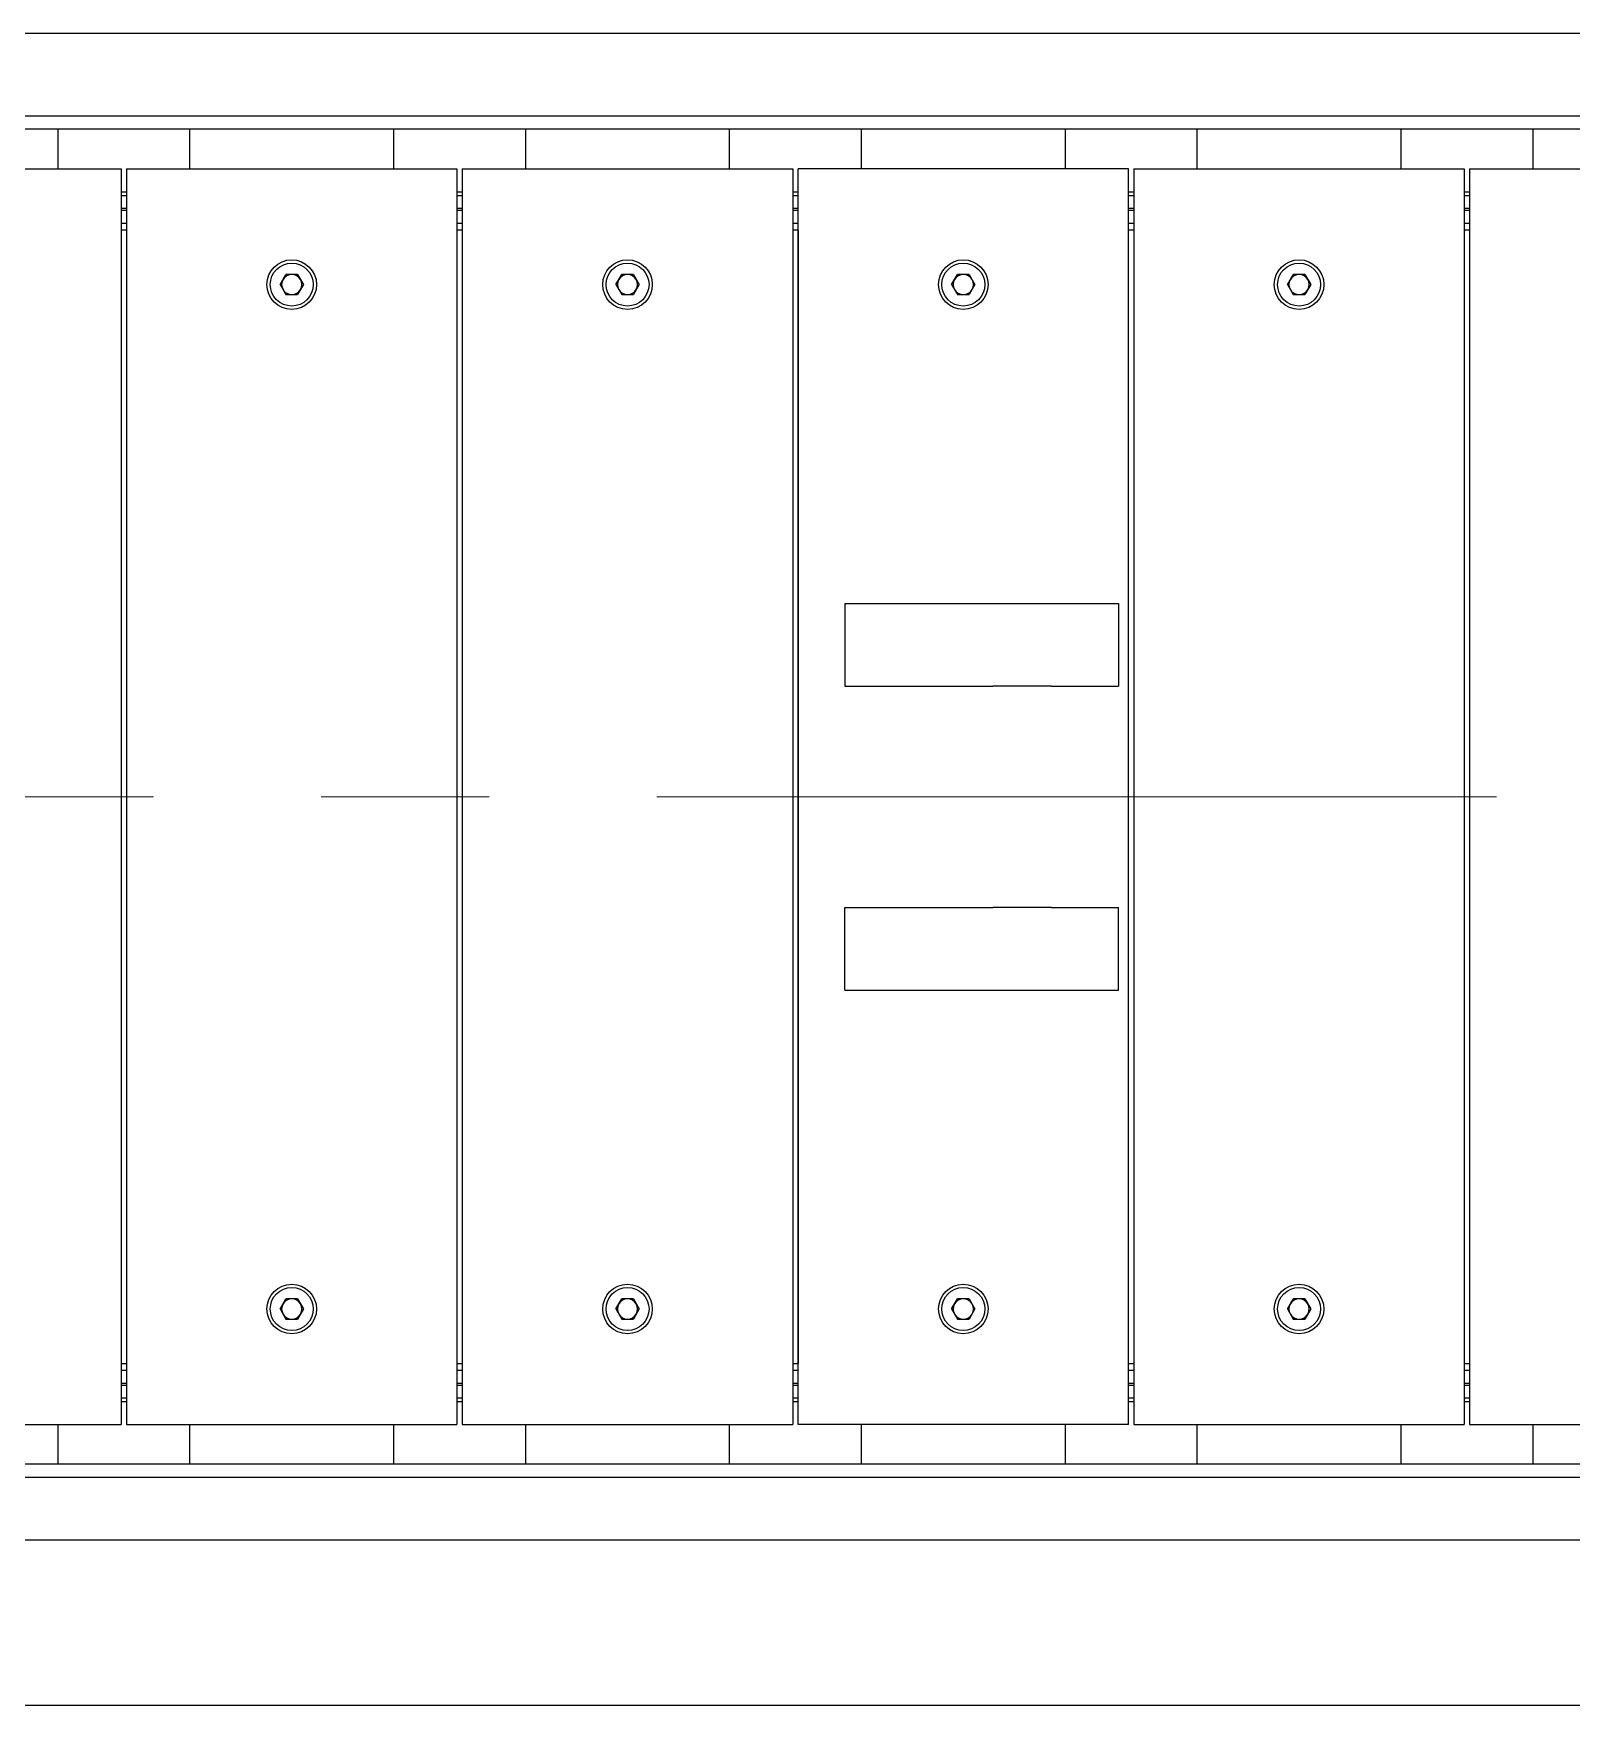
# Model space of a CAD drawing. Header units: millimetres. Extents: x 0 to 11880, y 0 to 8400.
# Drawn here: x 6275 to 6740, y 2918 to 3424 of the extents above; entities that cross this region are included whole.
import ezdxf

# ---------------------------------------------------------------- set-up
doc = ezdxf.new("R2010")
doc.units = ezdxf.units.MM
doc.header["$LTSCALE"] = 20
doc.linetypes.add('CENTERX2', pattern=[20.32, 12.7, -2.54, 2.54, -2.54])
doc.layers.add('ANNOTAZIONI', color=7, linetype='Continuous')

msp = doc.modelspace()

# ---------------------------------------------------------------- linework, layer by layer
at = {"color": 7, "linetype": 'Continuous', "lineweight": 25}
for p, q in [((7602.78, 3424.15), (6187.78, 3424.15)), ((10672.78, 3399.15), (6107.78, 3399.15)), ((10672.78, 3395.15), (6107.78, 3395.15)), ((6281.98, 3395.15), (6281.98, 3383.15)), ((6321.98, 3383.15), (6321.98, 3395.15)), ((6383.58, 3395.15), (6383.58, 3383.15)), ((6423.58, 3383.15), (6423.58, 3395.15)), ((6485.18, 3395.15), (6485.18, 3383.15)), ((6525.18, 3383.15), (6525.18, 3395.15)), ((6586.78, 3395.15), (6586.78, 3383.15)), ((6626.78, 3383.15), (6626.78, 3395.15)), ((6688.38, 3395.15), (6688.38, 3383.15)), ((6728.38, 3383.15), (6728.38, 3395.15)), ((6207.18, 3383.15), (6295.18, 3383.15)), ((6295.18, 3383.15), (6301.18, 3383.15)), ((6301.18, 3383.15), (6301.18, 3003.15)), ((6302.78, 3383.15), (6302.78, 3003.15)), ((6302.78, 3383.15), (6308.78, 3383.15)), ((6308.78, 3383.15), (6396.78, 3383.15)), ((6396.78, 3383.15), (6402.78, 3383.15)), ((6402.78, 3383.15), (6402.78, 3003.15)), ((6404.38, 3383.15), (6404.38, 3003.15)), ((6404.38, 3383.15), (6410.38, 3383.15)), ((6410.38, 3383.15), (6498.38, 3383.15)), ((6498.38, 3383.15), (6504.38, 3383.15)), ((6504.38, 3383.15), (6504.38, 3003.15)), ((6505.98, 3003.15), (6505.98, 3383.15)), ((6511.98, 3383.15), (6505.98, 3383.15)), ((6599.98, 3383.15), (6511.98, 3383.15)), ((6605.98, 3383.15), (6599.98, 3383.15)), ((6605.98, 3003.15), (6605.98, 3383.15)), ((6607.58, 3383.15), (6607.58, 3003.15)), ((6607.58, 3383.15), (6613.58, 3383.15)), ((6613.58, 3383.15), (6701.58, 3383.15)), ((6701.58, 3383.15), (6707.58, 3383.15)), ((6707.58, 3383.15), (6707.58, 3003.15)), ((6709.18, 3383.15), (6709.18, 3003.15)), ((6709.18, 3383.15), (6715.18, 3383.15)), ((6715.18, 3383.15), (6803.18, 3383.15)), ((6302.78, 3376.15), (6301.18, 3376.15)), ((6301.18, 3375.15), (6302.78, 3375.15)), ((6404.38, 3376.15), (6402.78, 3376.15)), ((6402.78, 3375.15), (6404.38, 3375.15)), ((6505.98, 3376.15), (6504.38, 3376.15)), ((6504.38, 3375.15), (6505.98, 3375.15)), ((6607.58, 3376.15), (6605.98, 3376.15)), ((6605.98, 3375.15), (6607.58, 3375.15)), ((6709.18, 3376.15), (6707.58, 3376.15)), ((6707.58, 3375.15), (6709.18, 3375.15)), ((6302.78, 3371.15), (6301.18, 3371.15)), ((6301.18, 3370.65), (6302.78, 3370.65)), ((6404.37, 3371.15), (6402.78, 3371.15)), ((6402.78, 3370.65), (6404.37, 3370.65)), ((6505.98, 3371.15), (6504.37, 3371.15)), ((6504.37, 3370.65), (6505.98, 3370.65)), ((6607.58, 3371.15), (6605.97, 3371.15)), ((6605.97, 3370.65), (6607.58, 3370.65)), ((6709.17, 3371.15), (6707.58, 3371.15)), ((6707.58, 3370.65), (6709.17, 3370.65)), ((6302.78, 3366.65), (6301.18, 3366.65)), ((6404.37, 3366.65), (6402.78, 3366.65)), ((6505.97, 3366.65), (6504.37, 3366.65)), ((6607.58, 3366.65), (6605.97, 3366.65)), ((6709.17, 3366.65), (6707.58, 3366.65)), ((6302.78, 3364.65), (6301.18, 3364.65)), ((6302.77, 3364.65), (6302.77, 3021.65)), ((6404.37, 3364.65), (6402.78, 3364.65)), ((6404.37, 3364.65), (6404.37, 3021.65)), ((6505.97, 3364.65), (6504.37, 3364.65)), ((6505.97, 3364.65), (6505.97, 3021.65)), ((6607.58, 3364.65), (6605.97, 3364.65)), ((6607.57, 3364.65), (6607.57, 3021.65)), ((6709.17, 3364.65), (6707.58, 3364.65)), ((6709.17, 3364.65), (6709.17, 3021.65)), ((6349.26, 3348.15), (6351.02, 3351.19)), ((6354.54, 3351.19), (6351.02, 3351.19)), ((6354.54, 3351.19), (6356.3, 3348.15)), ((6450.86, 3348.15), (6452.62, 3351.19)), ((6456.14, 3351.19), (6452.62, 3351.19)), ((6456.14, 3351.19), (6457.9, 3348.15)), ((6552.46, 3348.15), (6554.22, 3351.19)), ((6557.74, 3351.19), (6554.22, 3351.19)), ((6557.74, 3351.19), (6559.49, 3348.15)), ((6654.06, 3348.15), (6655.82, 3351.19)), ((6659.34, 3351.19), (6655.82, 3351.19)), ((6659.34, 3351.19), (6661.1, 3348.15)), ((6349.26, 3348.15), (6351.02, 3345.1)), ((6351.02, 3345.1), (6354.54, 3345.1)), ((6356.3, 3348.15), (6354.54, 3345.1)), ((6450.86, 3348.15), (6452.62, 3345.1)), ((6452.62, 3345.1), (6456.14, 3345.1)), ((6457.9, 3348.15), (6456.14, 3345.1)), ((6552.46, 3348.15), (6554.22, 3345.1)), ((6554.22, 3345.1), (6557.74, 3345.1)), ((6559.49, 3348.15), (6557.74, 3345.1)), ((6654.06, 3348.15), (6655.82, 3345.1)), ((6655.82, 3345.1), (6659.34, 3345.1)), ((6661.1, 3348.15), (6659.34, 3345.1)), ((6520.14, 3251.65), (6520.14, 3226.65)), ((6520.14, 3251.65), (6564.94, 3251.65)), ((6564.94, 3251.65), (6582.69, 3251.65)), ((6582.69, 3251.65), (6602.91, 3251.65)), ((6602.91, 3251.65), (6602.91, 3226.65)), ((6520.14, 3226.65), (6564.94, 3226.65)), ((6582.69, 3226.65), (6564.94, 3226.65)), ((6582.69, 3226.65), (6602.91, 3226.65)), ((6520.14, 3134.65), (6520.14, 3159.65)), ((6520.14, 3159.65), (6564.94, 3159.65)), ((6582.69, 3159.65), (6564.94, 3159.65)), ((6582.69, 3159.65), (6602.91, 3159.65)), ((6602.91, 3134.65), (6602.91, 3159.65)), ((6520.14, 3134.65), (6564.94, 3134.65)), ((6564.94, 3134.65), (6582.69, 3134.65)), ((6582.69, 3134.65), (6602.91, 3134.65)), ((6349.26, 3038.15), (6351.02, 3041.19)), ((6354.54, 3041.19), (6351.02, 3041.19)), ((6354.54, 3041.19), (6356.3, 3038.15)), ((6450.86, 3038.15), (6452.62, 3041.19)), ((6456.14, 3041.19), (6452.62, 3041.19)), ((6456.14, 3041.19), (6457.9, 3038.15)), ((6552.46, 3038.15), (6554.22, 3041.19)), ((6557.74, 3041.19), (6554.22, 3041.19)), ((6557.74, 3041.19), (6559.49, 3038.15)), ((6654.06, 3038.15), (6655.82, 3041.19)), ((6659.34, 3041.19), (6655.82, 3041.19)), ((6659.34, 3041.19), (6661.1, 3038.15)), ((6349.26, 3038.15), (6351.02, 3035.1)), ((6356.3, 3038.15), (6354.54, 3035.1)), ((6450.86, 3038.15), (6452.62, 3035.1)), ((6457.9, 3038.15), (6456.14, 3035.1)), ((6552.46, 3038.15), (6554.22, 3035.1)), ((6559.49, 3038.15), (6557.74, 3035.1)), ((6654.06, 3038.15), (6655.82, 3035.1)), ((6661.1, 3038.15), (6659.34, 3035.1)), ((6351.02, 3035.1), (6354.54, 3035.1)), ((6452.62, 3035.1), (6456.14, 3035.1)), ((6554.22, 3035.1), (6557.74, 3035.1)), ((6655.82, 3035.1), (6659.34, 3035.1)), ((6301.18, 3021.65), (6302.78, 3021.65)), ((6402.78, 3021.65), (6404.37, 3021.65)), ((6504.37, 3021.65), (6505.97, 3021.65)), ((6605.97, 3021.65), (6607.58, 3021.65)), ((6707.58, 3021.65), (6709.17, 3021.65)), ((6301.18, 3019.65), (6302.78, 3019.65)), ((6402.78, 3019.65), (6404.37, 3019.65)), ((6504.37, 3019.65), (6505.98, 3019.65)), ((6605.97, 3019.65), (6607.58, 3019.65)), ((6707.58, 3019.65), (6709.17, 3019.65)), ((6302.78, 3015.65), (6301.18, 3015.65)), ((6301.18, 3015.15), (6302.78, 3015.15)), ((6302.78, 3011.15), (6301.18, 3011.15)), ((6404.37, 3015.65), (6402.78, 3015.65)), ((6402.78, 3015.15), (6404.37, 3015.15)), ((6404.38, 3011.15), (6402.78, 3011.15)), ((6505.98, 3015.65), (6504.37, 3015.65)), ((6504.37, 3015.15), (6505.98, 3015.15)), ((6505.98, 3011.15), (6504.38, 3011.15)), ((6607.58, 3015.65), (6605.97, 3015.65)), ((6605.97, 3015.15), (6607.58, 3015.15)), ((6607.58, 3011.15), (6605.98, 3011.15)), ((6709.17, 3015.65), (6707.58, 3015.65)), ((6707.58, 3015.15), (6709.17, 3015.15)), ((6709.18, 3011.15), (6707.58, 3011.15)), ((6301.18, 3010.15), (6302.78, 3010.15)), ((6402.78, 3010.15), (6404.38, 3010.15)), ((6504.38, 3010.15), (6505.98, 3010.15)), ((6605.98, 3010.15), (6607.58, 3010.15)), ((6707.58, 3010.15), (6709.18, 3010.15)), ((6207.18, 3003.15), (6295.18, 3003.15)), ((6281.97, 3003.15), (6281.97, 2991.15)), ((6295.18, 3003.15), (6301.18, 3003.15)), ((6302.78, 3003.15), (6308.78, 3003.15)), ((6308.78, 3003.15), (6396.78, 3003.15)), ((6321.97, 2991.15), (6321.97, 3003.15)), ((6383.57, 3003.15), (6383.57, 2991.15)), ((6396.78, 3003.15), (6402.78, 3003.15)), ((6404.38, 3003.15), (6410.38, 3003.15)), ((6410.38, 3003.15), (6498.38, 3003.15)), ((6423.57, 2991.15), (6423.57, 3003.15)), ((6485.17, 3003.15), (6485.17, 2991.15)), ((6498.38, 3003.15), (6504.38, 3003.15)), ((6511.98, 3003.15), (6505.98, 3003.15)), ((6599.98, 3003.15), (6511.98, 3003.15)), ((6525.17, 2991.15), (6525.17, 3003.15)), ((6586.77, 3003.15), (6586.77, 2991.15)), ((6605.98, 3003.15), (6599.98, 3003.15)), ((6607.58, 3003.15), (6613.58, 3003.15)), ((6613.58, 3003.15), (6701.58, 3003.15)), ((6626.77, 2991.15), (6626.77, 3003.15)), ((6688.37, 3003.15), (6688.37, 2991.15)), ((6701.58, 3003.15), (6707.58, 3003.15)), ((6709.18, 3003.15), (6715.18, 3003.15)), ((6715.18, 3003.15), (6803.18, 3003.15)), ((6728.37, 2991.15), (6728.37, 3003.15)), ((10672.78, 2991.15), (6107.78, 2991.15)), ((10672.78, 2987.15), (6107.78, 2987.15)), ((10672.78, 2968.15), (6107.78, 2968.15)), ((10672.78, 2918.15), (6107.78, 2918.15))]:
    msp.add_line(p, q, dxfattribs=at)
for centre, radius in [((6352.78, 3348.15), 7.5), ((6454.38, 3348.15), 7.5), ((6555.98, 3348.15), 7.5), ((6657.58, 3348.15), 7.5), ((6352.78, 3348.15), 6.5), ((6454.38, 3348.15), 6.5), ((6555.98, 3348.15), 6.5), ((6657.58, 3348.15), 6.5), ((6352.78, 3038.15), 7.5), ((6352.78, 3038.15), 6.5), ((6454.38, 3038.15), 7.5), ((6454.38, 3038.15), 6.5), ((6555.98, 3038.15), 7.5), ((6555.98, 3038.15), 6.5), ((6657.58, 3038.15), 7.5), ((6657.58, 3038.15), 6.5)]:
    msp.add_circle(centre, radius, dxfattribs=at)
for centre, start, end in [((6352.78, 3348.15), 90, 150), ((6352.78, 3348.15), 30, 90), ((6454.38, 3348.15), 90, 150), ((6454.38, 3348.15), 30, 90), ((6555.98, 3348.15), 90, 150), ((6555.98, 3348.15), 30, 90), ((6657.58, 3348.15), 90, 150), ((6657.58, 3348.15), 30, 90), ((6352.78, 3348.15), 150, 210), ((6352.78, 3348.15), 210, 270), ((6352.78, 3348.15), 270, 330), ((6352.78, 3348.15), 330, 30), ((6454.38, 3348.15), 150, 210), ((6454.38, 3348.15), 210, 270), ((6454.38, 3348.15), 270, 330), ((6454.38, 3348.15), 330, 30), ((6555.98, 3348.15), 150, 210), ((6555.98, 3348.15), 210, 270), ((6555.98, 3348.15), 270, 330), ((6555.98, 3348.15), 330, 30), ((6657.58, 3348.15), 150, 210), ((6657.58, 3348.15), 210, 270), ((6657.58, 3348.15), 270, 330), ((6657.58, 3348.15), 330, 30), ((6352.78, 3038.15), 90, 150), ((6352.78, 3038.15), 30, 90), ((6454.38, 3038.15), 90, 150), ((6454.38, 3038.15), 30, 90), ((6555.98, 3038.15), 90, 150), ((6555.98, 3038.15), 30, 90), ((6657.58, 3038.15), 90, 150), ((6657.58, 3038.15), 30, 90), ((6352.78, 3038.15), 150, 210), ((6352.78, 3038.15), 210, 270), ((6352.78, 3038.15), 270, 330), ((6352.78, 3038.15), 330, 30), ((6454.38, 3038.15), 150, 210), ((6454.38, 3038.15), 210, 270), ((6454.38, 3038.15), 270, 330), ((6454.38, 3038.15), 330, 30), ((6555.98, 3038.15), 150, 210), ((6555.98, 3038.15), 210, 270), ((6555.98, 3038.15), 270, 330), ((6555.98, 3038.15), 330, 30), ((6657.58, 3038.15), 150, 210), ((6657.58, 3038.15), 210, 270), ((6657.58, 3038.15), 270, 330), ((6657.58, 3038.15), 330, 30)]:
    msp.add_arc(centre, 3.05, start, end, dxfattribs=at)
at = {"layer": 'ANNOTAZIONI', "linetype": 'CENTERX2', "lineweight": 18}
msp.add_line((5650.5, 3193.15), (11139.7, 3193.15), dxfattribs=at)

doc.saveas('drawing.dxf')
